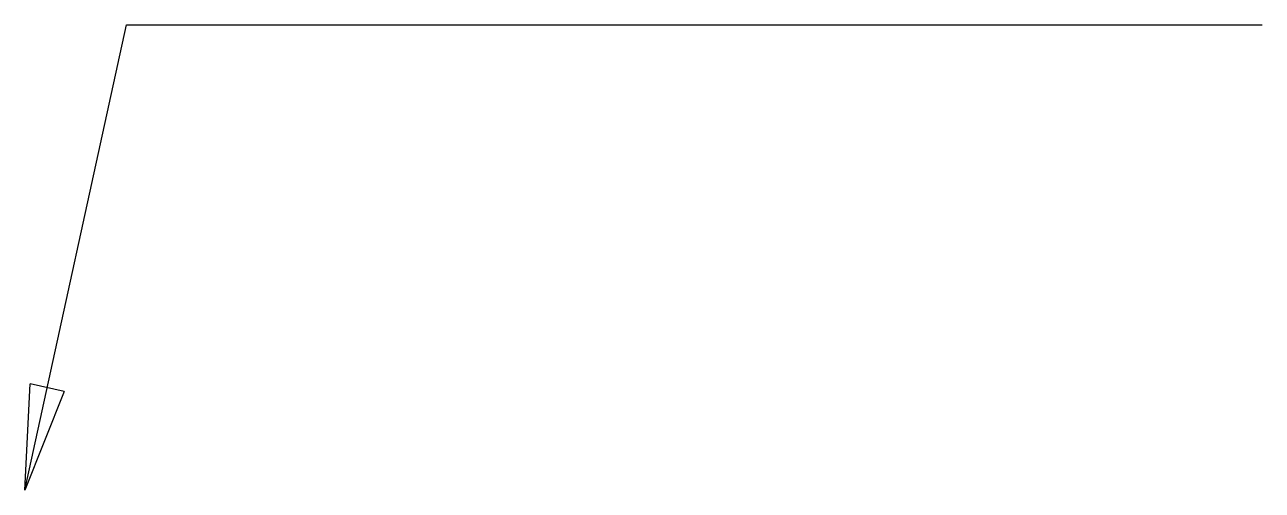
# Model space of a CAD drawing. Header units: millimetres. Extents: x 0 to 29.5, y 0 to 11.1.
import ezdxf

# ---------------------------------------------------------------- set-up
doc = ezdxf.new("R2010")
doc.units = ezdxf.units.MM
doc.styles.add('工程字', font='geniso.shx', dxfattribs={"width": 0.8, "height": 3, "bigfont": 'gbcbig.shx'})
doc.dimstyles.new('ZQH', dxfattribs={"dimtxt": 3, "dimasz": 2.5, "dimexe": 1, "dimexo": 0, "dimgap": 0.5, "dimtad": 1, "dimdec": 3, "dimdsep": 46, "dimtxsty": '工程字', "dimblk": 'CLOSEDBLANK', "dimcen": -0.8, "dimclrd": 3, "dimclre": 3, "dimclrt": 3, "dimadec": 1, "dimazin": 2, "dimtfac": 1, "dimtdec": 3, "dimtofl": 0, "dimtmove": 0, "dimatfit": 3, "dimldrblk": 'CLOSEDBLANK', "dimfxl": 1, "dimtolj": 1, "dimtzin": 0, "dimarcsym": 0})

# ---------------------------------------------------------------- blocks, each defined once
blk = doc.blocks.new('_ClosedBlank')
at = {"color": 0, "linetype": 'ByBlock', "lineweight": -2}
for p, q in [((-1, 0.167), (0, 0)), ((-1, 0.167), (-1, -0.167)), ((0, 0), (-1, -0.167))]:
    blk.add_line(p, q, dxfattribs=at)

msp = doc.modelspace()

# ---------------------------------------------------------------- leaders
msp.add_leader([(-0.004, 0.002), (2.424, 11.088), (29.49, 11.088)], dimstyle='ZQH')

doc.saveas('drawing.dxf')
